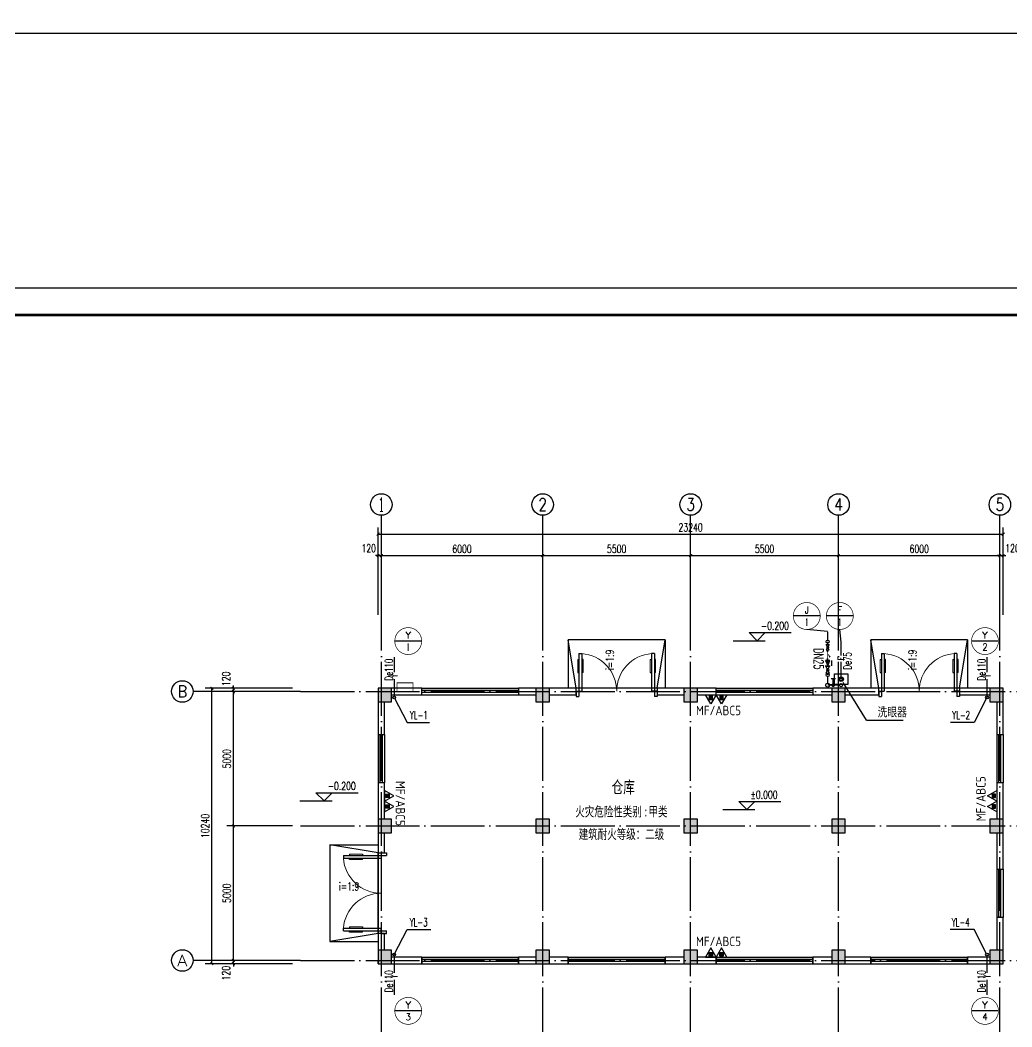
# Model space of a CAD drawing. Extents: x 1885024 to 3176456, y 18406040 to 18858640.
# Drawn here: x 2434848 to 2471724, y 18676413 to 18713838 of the extents above; entities that cross this region are included whole.
import ezdxf
from ezdxf.enums import TextEntityAlignment as Align

# ---------------------------------------------------------------- set-up
doc = ezdxf.new("R2010")
doc.units = 0
doc.header["$LTSCALE"] = 1000
doc.header["$MEASUREMENT"] = 0
doc.linetypes.add('DOTE', pattern=[2.42, 2, -0.2, 0.02, -0.2])
doc.layers.get('Defpoints').update_dxf_attribs({"color": 250})
for name, color, linetype in [('AXIS_TEXT', 7, 'Continuous'), ('AXIS_外部', 171, 'Continuous'), ('COLUMN', 2, 'Continuous'), ('DIM_ELEV', 145, 'Continuous'), ('DIM_SYMB', 165, 'Continuous'), ('DIM_消防', 3, 'Continuous'), ('DIM_雨水', 3, 'Continuous'), ('DOTE', 8, 'DOTE'), ('EQUIP_消防', 7, 'Continuous'), ('GROUND', 150, 'Continuous'), ('PIPE-废水', 31, 'Continuous'), ('PIPE-雨水', 4, 'Continuous'), ('PUB_HATCH', 8, 'Continuous'), ('PUB_TEXT', 7, 'Continuous'), ('TEXT_废水', 7, 'Continuous'), ('TEXT_消防', 7, 'Continuous'), ('TEXT_雨水', 7, 'Continuous'), ('TK', 4, 'Continuous'), ('TWT_TEXT', 7, 'Continuous'), ('VPIPE-雨水', 4, 'Continuous'), ('WALL', 9, 'Continuous'), ('WINDOW', 140, 'Continuous'), ('新鲜水', 3, 'Continuous'), ('水-平面-管道-给水', 3, 'Continuous'), ('水-设备-阀门-给水', 7, 'Continuous'), ('水-设备-附件-给水', 7, 'Continuous')]:
    doc.layers.add(name, color=color, linetype=linetype)
doc.styles.add('_TCH_AXIS', font='COMPLEX', dxfattribs={"bigfont": 'GBCBIG'})
doc.styles.add('_TCH_DIM', font='SIMPLEX', dxfattribs={"bigfont": 'GBCBIG'})
doc.styles.add('_TCH_DIM_T3', font='SIMPLEX', dxfattribs={"width": 0.705882, "bigfont": 'GBCBIG'})
doc.styles.add('_TWT_CIRCLE', font='COMPLEX', dxfattribs={"width": 1.1, "height": 3, "bigfont": 'HZTXT'})
doc.styles.add('_TWT_PIPEDN', font='SIMPLEX', dxfattribs={"width": 0.8, "height": 3, "bigfont": 'HZTXT'})
doc.styles.add('_TWT_PIPETEXT', font='COMPLEX', dxfattribs={"width": 0.8, "height": 2.5, "bigfont": 'HZTXT'})
doc.styles.add('_TWT_SERIAL', font='COMPLEX', dxfattribs={"width": 0.8, "height": 3, "bigfont": 'HZTXT'})
doc.styles.add('COMPLEX', font='COMPLEX')
doc.styles.add('HT', font='simhei.ttf', dxfattribs={"width": 0.7})
doc.styles.get("Standard").update_dxf_attribs({"font": 'gbenor.shx', "bigfont": 'gbcbig.shx'})
doc.dimstyles.new('_TCH_ARCH&&100', dxfattribs={"dimtxt": 297.5, "dimasz": 100, "dimexe": 250, "dimexo": 300, "dimgap": 100, "dimtad": 1, "dimdec": 0, "dimzin": 0, "dimdsep": 46, "dimtxsty": '_TCH_DIM_T3', "dimblk": 'ARCHTICK', "dimcen": 0.09, "dimclrt": 7, "dimazin": 2, "dimtfac": 1, "dimtdec": 0, "dimtix": 1, "dimtmove": 2, "dimatfit": 3, "dimfxl": 0, "dimtolj": 1, "dimtzin": 0, "dimarcsym": 0})

# ---------------------------------------------------------------- blocks, each defined once
blk = doc.blocks.new('$TwtSys$00000546')
h = blk.add_hatch()
h.set_pattern_fill('ANSI31', color=256, scale=200, style=0)
h.set_pattern_definition([(45, (-38543.802, -6670.83), (-17.67767, 17.67767), [])])
h.paths.add_polyline_path([(-65, 174), (65, 174), (65, 44), (-65, 44)])
for points in [[(0, 344), (-198, 0), (198, 0)], [(-65, 174), (65, 174), (65, 44), (-65, 44)]]:
    blk.add_lwpolyline(points, close=True)
blk = doc.blocks.new('WAT040')
for p, q in [((-1.19, 3.3), (1.15, 3.3)), ((0, 0.99), (0, 3.3))]:
    blk.add_line(p, q)
at = {"const_width": 1}
blk.add_lwpolyline([(-0.5, 0, 1), (0.5, 0, 1)], format="xyb", close=True, dxfattribs=at)
blk = doc.blocks.new('VALVELIB$SYSLIB$00000055')
for p, q in [((0, 0), (0, 0)), ((139, 126), (139, -126)), ((-138, -203), (146, -203))]:
    blk.add_line(p, q)
blk.add_lwpolyline([(-139, 0, 244, 0, 0), (139, 0, 0, 0, 0)], format="xyseb")
blk.add_lwpolyline([(-139, 122), (139, 0), (-139, -122)], close=True)
blk.add_solid([(56, -203), (56, -173), (146, -203)])
blk = doc.blocks.new('OTHERATTLIB$SYSLIB$00000011')
at = {"color": 0}
for p, q in [((-175, 32), (-175, -32)), ((175, 32), (175, -32)), ((96, -77), (50, -123))]:
    blk.add_line(p, q, dxfattribs=at)
at = {"color": 0, "const_width": 35}
for points in [[(-175, 0), (175, 0)], [(-52, 0), (73, -100)]]:
    blk.add_lwpolyline(points, dxfattribs=at)
blk = doc.blocks.new('VALVELIB$SYSLIB$00000002')
at = {"color": 0}
blk.add_line((0, 0), (0, 0), dxfattribs=at)
for points in [[(-125, 72), (-125, -72), (125, 72), (125, -72), (-125, 72)], [(0, 60), (0, -64)]]:
    blk.add_lwpolyline(points, dxfattribs=at)
blk = doc.blocks.new('GeYuanFrame_33772725', base_point=(20.09, 4.53))
at = {"layer": 'TK'}
blk.add_lwpolyline([(20.09, 4.53), (20.09, 598.53), (861.09, 598.53), (861.09, 4.53)], close=True, dxfattribs=at)
blk = doc.blocks.new('GeYuanFrame_43182417', base_point=(18.76, 4.34))
at = {"layer": 'TK'}
blk.add_line((43.76, 414.34), (602.76, 414.34), dxfattribs=at)
blk.add_lwpolyline([(18.76, 424.34), (612.76, 424.34), (612.76, 4.34), (18.76, 4.34), (18.76, 424.34)], dxfattribs=at)
at = {"layer": 'TK', "const_width": 1}
blk.add_lwpolyline([(602.76, 414.34), (43.76, 414.34), (43.76, 14.34), (602.76, 14.34)], close=True, dxfattribs=at)
blk = doc.blocks.new('_ArchTick')
at = {"color": 0, "linetype": 'ByBlock', "const_width": 0.4}
blk.add_lwpolyline([(-0.5, -0.5), (0.5, 0.5)], dxfattribs=at)
blk = doc.blocks.new('*D101')
at = {"layer": 'AXIS_外部', "color": 0, "lineweight": -2}
for p, q in [((2444979, 18678881), (2442529, 18678881)), ((2442779, 18678881), (2442779, 18678981)), ((2442779, 18678761), (2442779, 18678881)), ((2444979, 18678761), (2442529, 18678761)), ((2442779, 18678761), (2442779, 18678661))]:
    blk.add_line(p, q, dxfattribs=at)
at = {"layer": 'Defpoints', "color": 0}
for p in [(2442779, 18678881), (2445279, 18678881), (2445279, 18678761)]:
    blk.add_point(p, dxfattribs=at)
at = {"layer": 'AXIS_外部', "color": 0, "lineweight": -2, "xscale": 100, "yscale": 100, "zscale": 100}
for p, rotation in [((2442779, 18678881), 270), ((2442779, 18678761), 90)]:
    blk.add_blockref('_ArchTick', p, dxfattribs=dict(at, rotation=rotation))
at = {"layer": 'AXIS_外部', "color": 7, "insert": (2442504, 18678411), "char_height": 297.5, "attachment_point": 5, "rotation": 90, "style": '_TCH_DIM_T3'}
blk.add_mtext('\\A1;120', dxfattribs=at)
blk = doc.blocks.new('*D102')
at = {"layer": 'AXIS_外部', "color": 0, "lineweight": -2}
for p, q in [((2444979, 18683881), (2442529, 18683881)), ((2442779, 18678881), (2442779, 18683881)), ((2444979, 18678881), (2442529, 18678881))]:
    blk.add_line(p, q, dxfattribs=at)
at = {"layer": 'Defpoints', "color": 0}
for p in [(2442779, 18683881), (2445279, 18683881), (2445279, 18678881)]:
    blk.add_point(p, dxfattribs=at)
at = {"layer": 'AXIS_外部', "color": 0, "lineweight": -2, "xscale": 100, "yscale": 100, "zscale": 100}
for p, rotation in [((2442779, 18683881), 90), ((2442779, 18678881), 270)]:
    blk.add_blockref('_ArchTick', p, dxfattribs=dict(at, rotation=rotation))
at = {"layer": 'AXIS_外部', "color": 7, "insert": (2442531, 18681381), "char_height": 297.5, "attachment_point": 5, "rotation": 90, "style": '_TCH_DIM_T3'}
blk.add_mtext('\\A1;5000', dxfattribs=at)
blk = doc.blocks.new('*D103')
at = {"layer": 'AXIS_外部', "color": 0, "lineweight": -2}
for p, q in [((2444979, 18688881), (2442529, 18688881)), ((2442779, 18683881), (2442779, 18688881)), ((2444979, 18683881), (2442529, 18683881))]:
    blk.add_line(p, q, dxfattribs=at)
at = {"layer": 'Defpoints', "color": 0}
for p in [(2442779, 18688881), (2445279, 18688881), (2445279, 18683881)]:
    blk.add_point(p, dxfattribs=at)
at = {"layer": 'AXIS_外部', "color": 0, "lineweight": -2, "xscale": 100, "yscale": 100, "zscale": 100}
for p, rotation in [((2442779, 18688881), 90), ((2442779, 18683881), 270)]:
    blk.add_blockref('_ArchTick', p, dxfattribs=dict(at, rotation=rotation))
at = {"layer": 'AXIS_外部', "color": 7, "insert": (2442531, 18686381), "char_height": 297.5, "attachment_point": 5, "rotation": 90, "style": '_TCH_DIM_T3'}
blk.add_mtext('\\A1;5000', dxfattribs=at)
blk = doc.blocks.new('*D104')
at = {"layer": 'AXIS_外部', "color": 0, "lineweight": -2}
for p, q in [((2444979, 18689001), (2442529, 18689001)), ((2444979, 18688881), (2442529, 18688881)), ((2442779, 18689001), (2442779, 18689101)), ((2442779, 18688881), (2442779, 18689001)), ((2442779, 18688881), (2442779, 18688781))]:
    blk.add_line(p, q, dxfattribs=at)
at = {"layer": 'Defpoints', "color": 0}
for p in [(2442779, 18689001), (2445279, 18689001), (2445279, 18688881)]:
    blk.add_point(p, dxfattribs=at)
at = {"layer": 'AXIS_外部', "color": 0, "lineweight": -2, "xscale": 100, "yscale": 100, "zscale": 100}
for p, rotation in [((2442779, 18689001), 270), ((2442779, 18688881), 90)]:
    blk.add_blockref('_ArchTick', p, dxfattribs=dict(at, rotation=rotation))
at = {"layer": 'AXIS_外部', "color": 7, "insert": (2442504, 18689351), "char_height": 297.5, "attachment_point": 5, "rotation": 90, "style": '_TCH_DIM_T3'}
blk.add_mtext('\\A1;120', dxfattribs=at)
blk = doc.blocks.new('*D105')
at = {"layer": 'AXIS_外部', "color": 0, "lineweight": -2}
for p, q in [((2444979, 18689001), (2441729, 18689001)), ((2441979, 18678761), (2441979, 18689001)), ((2444979, 18678761), (2441729, 18678761))]:
    blk.add_line(p, q, dxfattribs=at)
at = {"layer": 'Defpoints', "color": 0}
for p in [(2441979, 18689001), (2445279, 18689001), (2445279, 18678761)]:
    blk.add_point(p, dxfattribs=at)
at = {"layer": 'AXIS_外部', "color": 0, "lineweight": -2, "xscale": 100, "yscale": 100, "zscale": 100}
for p, rotation in [((2441979, 18689001), 90), ((2441979, 18678761), 270)]:
    blk.add_blockref('_ArchTick', p, dxfattribs=dict(at, rotation=rotation))
at = {"layer": 'AXIS_外部', "color": 7, "insert": (2441731, 18683881), "char_height": 297.5, "attachment_point": 5, "rotation": 90, "style": '_TCH_DIM_T3'}
blk.add_mtext('\\A1;10240', dxfattribs=at)
blk = doc.blocks.new('*D113')
at = {"layer": 'AXIS_外部', "color": 0, "lineweight": -2}
for p, q in [((2448159, 18691731), (2448159, 18694181)), ((2448279, 18691731), (2448279, 18694181)), ((2448159, 18693931), (2448059, 18693931)), ((2448159, 18693931), (2448279, 18693931)), ((2448279, 18693931), (2448379, 18693931))]:
    blk.add_line(p, q, dxfattribs=at)
at = {"layer": 'Defpoints', "color": 0}
for p in [(2448279, 18693931), (2448159, 18691431), (2448279, 18691431)]:
    blk.add_point(p, dxfattribs=at)
at = {"layer": 'AXIS_外部', "color": 0, "lineweight": -2, "xscale": 100, "yscale": 100, "zscale": 100}
blk.add_blockref('_ArchTick', (2448159, 18693931), dxfattribs=at)
at = {"layer": 'AXIS_外部', "color": 0, "lineweight": -2, "xscale": 100, "yscale": 100, "zscale": 100, "rotation": 180}
blk.add_blockref('_ArchTick', (2448279, 18693931), dxfattribs=at)
at = {"layer": 'AXIS_外部', "color": 7, "insert": (2447809, 18694206), "char_height": 297.5, "attachment_point": 5, "style": '_TCH_DIM_T3'}
blk.add_mtext('\\A1;120', dxfattribs=at)
blk = doc.blocks.new('*D114')
at = {"layer": 'AXIS_外部', "color": 0, "lineweight": -2}
for p, q in [((2448279, 18691731), (2448279, 18694181)), ((2454279, 18691731), (2454279, 18694181)), ((2448279, 18693931), (2454279, 18693931))]:
    blk.add_line(p, q, dxfattribs=at)
at = {"layer": 'Defpoints', "color": 0}
for p in [(2454279, 18693931), (2448279, 18691431), (2454279, 18691431)]:
    blk.add_point(p, dxfattribs=at)
at = {"layer": 'AXIS_外部', "color": 0, "lineweight": -2, "xscale": 100, "yscale": 100, "zscale": 100, "rotation": 180}
blk.add_blockref('_ArchTick', (2448279, 18693931), dxfattribs=at)
at = {"layer": 'AXIS_外部', "color": 0, "lineweight": -2, "xscale": 100, "yscale": 100, "zscale": 100}
blk.add_blockref('_ArchTick', (2454279, 18693931), dxfattribs=at)
at = {"layer": 'AXIS_外部', "color": 7, "insert": (2451279, 18694180), "char_height": 297.5, "attachment_point": 5, "style": '_TCH_DIM_T3'}
blk.add_mtext('\\A1;6000', dxfattribs=at)
blk = doc.blocks.new('*D115')
at = {"layer": 'AXIS_外部', "color": 0, "lineweight": -2}
for p, q in [((2454279, 18691731), (2454279, 18694181)), ((2459779, 18691731), (2459779, 18694181)), ((2454279, 18693931), (2459779, 18693931))]:
    blk.add_line(p, q, dxfattribs=at)
at = {"layer": 'Defpoints', "color": 0}
for p in [(2459779, 18693931), (2454279, 18691431), (2459779, 18691431)]:
    blk.add_point(p, dxfattribs=at)
at = {"layer": 'AXIS_外部', "color": 0, "lineweight": -2, "xscale": 100, "yscale": 100, "zscale": 100, "rotation": 180}
blk.add_blockref('_ArchTick', (2454279, 18693931), dxfattribs=at)
at = {"layer": 'AXIS_外部', "color": 0, "lineweight": -2, "xscale": 100, "yscale": 100, "zscale": 100}
blk.add_blockref('_ArchTick', (2459779, 18693931), dxfattribs=at)
at = {"layer": 'AXIS_外部', "color": 7, "insert": (2457029, 18694180), "char_height": 297.5, "attachment_point": 5, "style": '_TCH_DIM_T3'}
blk.add_mtext('\\A1;5500', dxfattribs=at)
blk = doc.blocks.new('*D116')
at = {"layer": 'AXIS_外部', "color": 0, "lineweight": -2}
for p, q in [((2459779, 18691731), (2459779, 18694181)), ((2465279, 18691731), (2465279, 18694181)), ((2459779, 18693931), (2465279, 18693931))]:
    blk.add_line(p, q, dxfattribs=at)
at = {"layer": 'Defpoints', "color": 0}
for p in [(2465279, 18693931), (2459779, 18691431), (2465279, 18691431)]:
    blk.add_point(p, dxfattribs=at)
at = {"layer": 'AXIS_外部', "color": 0, "lineweight": -2, "xscale": 100, "yscale": 100, "zscale": 100, "rotation": 180}
blk.add_blockref('_ArchTick', (2459779, 18693931), dxfattribs=at)
at = {"layer": 'AXIS_外部', "color": 0, "lineweight": -2, "xscale": 100, "yscale": 100, "zscale": 100}
blk.add_blockref('_ArchTick', (2465279, 18693931), dxfattribs=at)
at = {"layer": 'AXIS_外部', "color": 7, "insert": (2462529, 18694180), "char_height": 297.5, "attachment_point": 5, "style": '_TCH_DIM_T3'}
blk.add_mtext('\\A1;5500', dxfattribs=at)
blk = doc.blocks.new('*D117')
at = {"layer": 'AXIS_外部', "color": 0, "lineweight": -2}
for p, q in [((2465279, 18691731), (2465279, 18694181)), ((2471279, 18691731), (2471279, 18694181)), ((2465279, 18693931), (2471279, 18693931))]:
    blk.add_line(p, q, dxfattribs=at)
at = {"layer": 'Defpoints', "color": 0}
for p in [(2471279, 18693931), (2465279, 18691431), (2471279, 18691431)]:
    blk.add_point(p, dxfattribs=at)
at = {"layer": 'AXIS_外部', "color": 0, "lineweight": -2, "xscale": 100, "yscale": 100, "zscale": 100, "rotation": 180}
blk.add_blockref('_ArchTick', (2465279, 18693931), dxfattribs=at)
at = {"layer": 'AXIS_外部', "color": 0, "lineweight": -2, "xscale": 100, "yscale": 100, "zscale": 100}
blk.add_blockref('_ArchTick', (2471279, 18693931), dxfattribs=at)
at = {"layer": 'AXIS_外部', "color": 7, "insert": (2468279, 18694180), "char_height": 297.5, "attachment_point": 5, "style": '_TCH_DIM_T3'}
blk.add_mtext('\\A1;6000', dxfattribs=at)
blk = doc.blocks.new('*D118')
at = {"layer": 'AXIS_外部', "color": 0, "lineweight": -2}
for p, q in [((2471279, 18691731), (2471279, 18694181)), ((2471399, 18691731), (2471399, 18694181)), ((2471279, 18693931), (2471179, 18693931)), ((2471279, 18693931), (2471399, 18693931)), ((2471399, 18693931), (2471499, 18693931))]:
    blk.add_line(p, q, dxfattribs=at)
at = {"layer": 'Defpoints', "color": 0}
for p in [(2471399, 18693931), (2471279, 18691431), (2471399, 18691431)]:
    blk.add_point(p, dxfattribs=at)
at = {"layer": 'AXIS_外部', "color": 0, "lineweight": -2, "xscale": 100, "yscale": 100, "zscale": 100}
blk.add_blockref('_ArchTick', (2471279, 18693931), dxfattribs=at)
at = {"layer": 'AXIS_外部', "color": 0, "lineweight": -2, "xscale": 100, "yscale": 100, "zscale": 100, "rotation": 180}
blk.add_blockref('_ArchTick', (2471399, 18693931), dxfattribs=at)
at = {"layer": 'AXIS_外部', "color": 7, "insert": (2471749, 18694206), "char_height": 297.5, "attachment_point": 5, "style": '_TCH_DIM_T3'}
blk.add_mtext('\\A1;120', dxfattribs=at)
blk = doc.blocks.new('*D119')
at = {"layer": 'AXIS_外部', "color": 0, "lineweight": -2}
for p, q in [((2448159, 18691731), (2448159, 18694981)), ((2471399, 18691731), (2471399, 18694981)), ((2448159, 18694731), (2471399, 18694731))]:
    blk.add_line(p, q, dxfattribs=at)
at = {"layer": 'Defpoints', "color": 0}
for p in [(2471399, 18694731), (2448159, 18691431), (2471399, 18691431)]:
    blk.add_point(p, dxfattribs=at)
at = {"layer": 'AXIS_外部', "color": 0, "lineweight": -2, "xscale": 100, "yscale": 100, "zscale": 100, "rotation": 180}
blk.add_blockref('_ArchTick', (2448159, 18694731), dxfattribs=at)
at = {"layer": 'AXIS_外部', "color": 0, "lineweight": -2, "xscale": 100, "yscale": 100, "zscale": 100}
blk.add_blockref('_ArchTick', (2471399, 18694731), dxfattribs=at)
at = {"layer": 'AXIS_外部', "color": 7, "insert": (2459779, 18694980), "char_height": 297.5, "attachment_point": 5, "style": '_TCH_DIM_T3'}
blk.add_mtext('\\A1;23240', dxfattribs=at)
blk = doc.blocks.new('$WINLIB2D$00000001')
for p, q in [((-0.5, 0.5), (0.5, 0.5)), ((-0.5, 0.5), (-0.5, -0.5)), ((0.5, -0.5), (0.5, 0.5)), ((0.5, 0.167), (-0.5, 0.167)), ((0.5, -0.167), (-0.5, -0.167)), ((-0.5, -0.5), (0.5, -0.5))]:
    blk.add_line(p, q)
blk = doc.blocks.new('$DorLib2D$00000011')
at = {"lineweight": 13}
for p, q in [((-0.483, 0.396), (-0.483, 0.235)), ((-0.417, 0.396), (-0.417, 0.235)), ((0.417, 0.396), (0.417, 0.235)), ((0.483, 0.396), (0.483, 0.235))]:
    blk.add_line(p, q, dxfattribs=at)
for p, q in [((-0.483, 0.396), (-0.467, 0.396)), ((-0.467, 0.471), (-0.467, -0.062)), ((-0.467, 0.471), (-0.433, 0.471)), ((-0.433, 0.471), (-0.433, 0.004)), ((-0.417, 0.396), (-0.433, 0.396)), ((0.417, 0.396), (0.433, 0.396)), ((0.433, 0.471), (0.433, 0.004)), ((0.467, 0.471), (0.433, 0.471)), ((0.467, 0.471), (0.467, -0.062)), ((0.483, 0.396), (0.467, 0.396)), ((-0.483, 0.235), (-0.467, 0.235)), ((-0.417, 0.235), (-0.433, 0.235)), ((0.417, 0.235), (0.433, 0.235)), ((0.483, 0.235), (0.467, 0.235)), ((-0.5, 0.004), (-0.433, 0.004)), ((-0.5, 0.004), (-0.5, -0.062)), ((0.5, 0.004), (0.433, 0.004)), ((0.5, 0.004), (0.5, -0.062)), ((-0.5, -0.062), (-0.467, -0.062)), ((0.5, -0.062), (0.467, -0.062))]:
    blk.add_line(p, q)
for centre, start, end in [((-0.467, 0.004), 0, 85.904), ((0.467, 0.004), 94.096, 180)]:
    blk.add_arc(centre, 0.467, start, end, dxfattribs=at)
blk = doc.blocks.new('_AXISO')
blk.add_circle((0, 0), 0.5)
at = {"layer": 'AXIS_TEXT', "style": 'COMPLEX', "width": 1.041667}
blk.add_attdef('A', text='', height=0.56, dxfattribs=at).set_placement((-0.25, -0.28), (0.25, -0.28), align=Align.FIT)
blk = doc.blocks.new('_FZH')
blk.add_lwpolyline([(-0.5, -0.5), (0.5, -0.5), (0.5, 0.5), (-0.5, 0.5)], close=True)
at = {"layer": 'PUB_HATCH'}
blk.add_solid([(-0.5, -0.5), (0.5, -0.5), (-0.5, 0.5), (0.5, 0.5)], dxfattribs=at)

msp = doc.modelspace()

# ---------------------------------------------------------------- linework, layer by layer
at = {"color": 3}
for p, q in [((2464874.5, 18691106.9), (2464098.2, 18691187.5)), ((2465374.8, 18690715.2), (2465326.3, 18691187.5)), ((2466319.5, 18687819.2), (2465448.2, 18689214.9)), ((2466319.5, 18687819.2), (2467680.1, 18687819.2))]:
    msp.add_line(p, q, dxfattribs=at)
msp.add_lwpolyline([(2465124.8, 18689538.8), (2465624.8, 18689538.8), (2465624.8, 18689138.8), (2465124.8, 18689138.8)], close=True, dxfattribs=at)
at = {"const_width": 30}
msp.add_lwpolyline([(2448659.3, 18688881.2), (2448859.3, 18688881.2), (2448859.3, 18689201.2), (2449459.3, 18689201.2), (2449459.3, 18688881.2), (2449659.3, 18688881.2)], dxfattribs=at)
at = {"color": 3}
for radius in [85.4, 59.1]:
    msp.add_circle((2465374.8, 18689338.8), radius, dxfattribs=at)
at = {"color": 2}
for centre, radius in [((2464874.8, 18689116.4), 70.9), ((2465369.6, 18689116.4), 59.1)]:
    msp.add_circle(centre, radius, dxfattribs=at)
at = {"layer": 'AXIS_外部'}
for p, q in [((2448279.3, 18691431.2), (2448279.3, 18695431.2)), ((2454279.3, 18691431.2), (2454279.3, 18695431.2)), ((2459779.3, 18691431.2), (2459779.3, 18695431.2)), ((2465279.3, 18691431.2), (2465279.3, 18695431.2)), ((2471279.3, 18691431.2), (2471279.3, 18695431.2)), ((2445279.3, 18688881.2), (2441279.3, 18688881.2)), ((2445279.3, 18678881.2), (2441279.3, 18678881.2))]:
    msp.add_line(p, q, dxfattribs=at)
at = {"layer": 'DIM_ELEV'}
for p, q in [((2461355.8, 18690769.6), (2462555.8, 18690769.6)), ((2462255.8, 18690769.6), (2461955.8, 18691069.6)), ((2461955.8, 18691069.6), (2463520.8, 18691069.6)), ((2462255.8, 18690769.6), (2462555.8, 18691069.6)), ((2445249.5, 18684814), (2446449.5, 18684814)), ((2446149.5, 18684814), (2445849.5, 18685114)), ((2445849.5, 18685114), (2447414.5, 18685114)), ((2446149.5, 18684814), (2446449.5, 18685114)), ((2461870.9, 18684488.8), (2461570.9, 18684788.8)), ((2461570.9, 18684788.8), (2463135.9, 18684788.8)), ((2461870.9, 18684488.8), (2462170.9, 18684788.8)), ((2460970.9, 18684488.8), (2462170.9, 18684488.8))]:
    msp.add_line(p, q, dxfattribs=at)
at = {"layer": 'DIM_SYMB'}
for points in [[(2457029.3, 18689338.4, 0, 0, 0), (2457029.3, 18690501.2, 80, 0, 0), (2457029.3, 18690801.2, 0, 0, 0)], [(2468279.3, 18689338.4, 0, 0, 0), (2468279.3, 18690501.2, 80, 0, 0), (2468279.3, 18690801.2, 0, 0, 0)], [(2447822.1, 18681381.2, 0, 0, 0), (2446659.3, 18681381.2, 80, 0, 0), (2446359.3, 18681381.2, 0, 0, 0)]]:
    msp.add_lwpolyline(points, format="xyseb", dxfattribs=at)
at = {"layer": 'DIM_消防'}
for p, q in [((2464598.2, 18691687.5), (2463598.2, 18691687.5)), ((2465826.3, 18691687.5), (2464826.3, 18691687.5)), ((2449778.9, 18690754.5), (2448778.9, 18690754.5)), ((2471224.4, 18690754.5), (2470224.4, 18690754.5)), ((2449778.9, 18677007.9), (2448778.9, 18677007.9)), ((2471224.4, 18677007.9), (2470224.4, 18677007.9))]:
    msp.add_line(p, q, dxfattribs=at)
at = {"layer": 'DIM_消防', "const_width": 25}
for points in [[(2464598.2, 18691687.5, 1), (2463598.2, 18691687.5, 1)], [(2465826.3, 18691687.5, 1), (2464826.3, 18691687.5, 1)], [(2449778.9, 18690754.5, 1), (2448778.9, 18690754.5, 1)], [(2471224.4, 18690754.5, 1), (2470224.4, 18690754.5, 1)], [(2449778.9, 18677007.9, 1), (2448778.9, 18677007.9, 1)], [(2471224.4, 18677007.9, 1), (2470224.4, 18677007.9, 1)]]:
    msp.add_lwpolyline(points, format="xyb", close=True, dxfattribs=at)
at = {"layer": 'DIM_雨水'}
for p, q in [((2448759.3, 18688661.2), (2449235.4, 18687732.6)), ((2470799.3, 18688661.2), (2470323.2, 18687732.6)), ((2449235.4, 18687732.6), (2450074, 18687732.6)), ((2470323.2, 18687732.6), (2469443.6, 18687732.6)), ((2448759.3, 18679101.2), (2449235.4, 18680029.8)), ((2449235.4, 18680029.8), (2450115, 18680029.8)), ((2470323.2, 18680029.8), (2469427, 18680029.8)), ((2470799.3, 18679101.2), (2470323.2, 18680029.8))]:
    msp.add_line(p, q, dxfattribs=at)
at = {"layer": 'DOTE'}
for p, q in [((2448279.3, 18675881.2), (2448279.3, 18691881.2)), ((2454279.3, 18675881.2), (2454279.3, 18691881.2)), ((2459779.3, 18675881.2), (2459779.3, 18691881.2)), ((2465279.3, 18675881.2), (2465279.3, 18691881.2)), ((2471279.3, 18675881.2), (2471279.3, 18691881.2)), ((2445279.3, 18688881.2), (2474279.3, 18688881.2)), ((2445279.3, 18683881.2), (2474279.3, 18683881.2)), ((2445279.3, 18678881.2), (2474279.3, 18678881.2))]:
    msp.add_line(p, q, dxfattribs=at)
at = {"layer": 'GROUND', "color": 8}
for p, q in [((2458829.3, 18690801.2), (2455229.3, 18690801.2)), ((2455229.3, 18690801.2), (2455229.3, 18689001.2)), ((2455529.3, 18689001.2), (2455229.3, 18690801.2)), ((2458529.3, 18689001.2), (2458829.3, 18690801.2)), ((2458829.3, 18690801.2), (2458829.3, 18689001.2)), ((2470079.3, 18690801.2), (2466479.3, 18690801.2)), ((2466479.3, 18690801.2), (2466479.3, 18689001.2)), ((2466779.3, 18689001.2), (2466479.3, 18690801.2)), ((2469779.3, 18689001.2), (2470079.3, 18690801.2)), ((2470079.3, 18690801.2), (2470079.3, 18689001.2)), ((2458829.3, 18689001.2), (2455229.3, 18689001.2)), ((2470079.3, 18689001.2), (2466479.3, 18689001.2)), ((2446359.3, 18683181.2), (2446359.3, 18679581.2)), ((2446359.3, 18683181.2), (2448159.3, 18683181.2)), ((2448159.3, 18682881.2), (2446359.3, 18683181.2)), ((2448159.3, 18683181.2), (2448159.3, 18679581.2)), ((2448159.3, 18679881.2), (2446359.3, 18679581.2)), ((2446359.3, 18679581.2), (2448159.3, 18679581.2))]:
    msp.add_line(p, q, dxfattribs=at)
at = {"layer": 'PIPE-废水', "linetype": 'Continuous', "const_width": 50}
for points in [[(2465374.8, 18690208.9), (2465374.8, 18690715.2)], [(2465374.8, 18689338.8), (2465374.8, 18689987)]]:
    msp.add_lwpolyline(points, dxfattribs=at)
at = {"layer": 'PIPE-雨水', "linetype": 'Continuous', "const_width": 50}
for points in [[(2448759.3, 18689589.7), (2448759.3, 18690165.3)], [(2470799.3, 18689589.7), (2470799.3, 18690165.3)], [(2448759.3, 18688711.2), (2448759.3, 18689344.9)], [(2470799.3, 18688711.2), (2470799.3, 18689344.9)], [(2448759.3, 18679051.2), (2448759.3, 18678417.5)], [(2470799.3, 18679051.2), (2470799.3, 18678417.5)], [(2448759.3, 18678172.7), (2448759.3, 18677597.1)], [(2470799.3, 18678172.7), (2470799.3, 18677597.1)]]:
    msp.add_lwpolyline(points, dxfattribs=at)
at = {"layer": 'VPIPE-雨水', "linetype": 'Continuous'}
for centre in [(2448759.3, 18688661.2), (2470799.3, 18688661.2), (2448759.3, 18679101.2), (2470799.3, 18679101.2)]:
    msp.add_circle(centre, 50, dxfattribs=at)
at = {"layer": 'WALL'}
for p, q in [((2448159.3, 18688881.2), (2448159.3, 18688881.2)), ((2448344.3, 18688881.2), (2448344.3, 18688881.2)), ((2448529.3, 18688881.2), (2448529.3, 18688881.2)), ((2449779.3, 18689001.2), (2448659.3, 18689001.2)), ((2449779.3, 18688761.2), (2449779.3, 18689001.2)), ((2454029.3, 18689001.2), (2453379.3, 18689001.2)), ((2453379.3, 18689001.2), (2453379.3, 18688761.2)), ((2455529.3, 18689001.2), (2454529.3, 18689001.2)), ((2455529.3, 18688761.2), (2455529.3, 18689001.2)), ((2459529.3, 18689001.2), (2458529.3, 18689001.2)), ((2458529.3, 18689001.2), (2458529.3, 18688761.2)), ((2460729.3, 18689001.2), (2460029.3, 18689001.2)), ((2460729.3, 18688761.2), (2460729.3, 18689001.2)), ((2465029.3, 18689001.2), (2464329.3, 18689001.2)), ((2464329.3, 18689001.2), (2464329.3, 18688761.2)), ((2466779.3, 18689001.2), (2465529.3, 18689001.2)), ((2466779.3, 18688761.2), (2466779.3, 18689001.2)), ((2470899.3, 18689001.2), (2469779.3, 18689001.2)), ((2469779.3, 18689001.2), (2469779.3, 18688761.2)), ((2471029.3, 18688881.2), (2471029.3, 18688881.2)), ((2471214.3, 18688881.2), (2471214.3, 18688881.2)), ((2471399.3, 18688881.2), (2471399.3, 18688881.2)), ((2448659.3, 18688761.2), (2449779.3, 18688761.2)), ((2453379.3, 18688761.2), (2454029.3, 18688761.2)), ((2454529.3, 18688761.2), (2455529.3, 18688761.2)), ((2458529.3, 18688761.2), (2459529.3, 18688761.2)), ((2460029.3, 18688761.2), (2460729.3, 18688761.2)), ((2464329.3, 18688761.2), (2465029.3, 18688761.2)), ((2465529.3, 18688761.2), (2466779.3, 18688761.2)), ((2469779.3, 18688761.2), (2470899.3, 18688761.2)), ((2448159.3, 18688501.2), (2448159.3, 18687281.2)), ((2448399.3, 18687281.2), (2448399.3, 18688501.2)), ((2471159.3, 18688501.2), (2471159.3, 18687281.2)), ((2471399.3, 18687281.2), (2471399.3, 18688501.2)), ((2448159.3, 18687281.2), (2448399.3, 18687281.2)), ((2471159.3, 18687281.2), (2471399.3, 18687281.2)), ((2448399.3, 18685481.2), (2448159.3, 18685481.2)), ((2448159.3, 18685481.2), (2448159.3, 18684131.2)), ((2448399.3, 18684131.2), (2448399.3, 18685481.2)), ((2471399.3, 18685481.2), (2471159.3, 18685481.2)), ((2471159.3, 18685481.2), (2471159.3, 18684131.2)), ((2471399.3, 18684131.2), (2471399.3, 18685481.2)), ((2448159.3, 18683631.2), (2448159.3, 18682881.2)), ((2448399.3, 18682881.2), (2448399.3, 18683631.2)), ((2471159.3, 18683631.2), (2471159.3, 18682281.2)), ((2471399.3, 18682281.2), (2471399.3, 18683631.2)), ((2448159.3, 18682881.2), (2448399.3, 18682881.2)), ((2471159.3, 18682281.2), (2471399.3, 18682281.2)), ((2471399.3, 18680481.2), (2471159.3, 18680481.2)), ((2471159.3, 18680481.2), (2471159.3, 18679261.2)), ((2471399.3, 18679261.2), (2471399.3, 18680481.2)), ((2448399.3, 18679881.2), (2448159.3, 18679881.2)), ((2448159.3, 18679881.2), (2448159.3, 18679261.2)), ((2448399.3, 18679261.2), (2448399.3, 18679881.2)), ((2448158.5, 18678883.7), (2448158.5, 18678881.2)), ((2448159.3, 18678761.2), (2448158.5, 18678881.2)), ((2448159.3, 18678881.2), (2448159.3, 18678881.2)), ((2448344.3, 18678881.2), (2448344.3, 18678881.2)), ((2448529.3, 18678881.2), (2448529.3, 18678881.2)), ((2449779.3, 18679001.2), (2448659.3, 18679001.2)), ((2449779.3, 18678761.2), (2449779.3, 18679001.2)), ((2454029.3, 18679001.2), (2453379.3, 18679001.2)), ((2453379.3, 18679001.2), (2453379.3, 18678761.2)), ((2455229.3, 18679001.2), (2454529.3, 18679001.2)), ((2455229.3, 18678761.2), (2455229.3, 18679001.2)), ((2459529.3, 18679001.2), (2458829.3, 18679001.2)), ((2458829.3, 18679001.2), (2458829.3, 18678761.2)), ((2460729.3, 18679001.2), (2460029.3, 18679001.2)), ((2460729.3, 18678761.2), (2460729.3, 18679001.2)), ((2465029.3, 18679001.2), (2464329.3, 18679001.2)), ((2464329.3, 18679001.2), (2464329.3, 18678761.2)), ((2466479.3, 18679001.2), (2465529.3, 18679001.2)), ((2466479.3, 18678761.2), (2466479.3, 18679001.2)), ((2470899.3, 18679001.2), (2470079.3, 18679001.2)), ((2470079.3, 18679001.2), (2470079.3, 18678761.2)), ((2471029.3, 18678881.2), (2471029.3, 18678881.2)), ((2471214.3, 18678881.2), (2471214.3, 18678881.2)), ((2471399.3, 18678761.2), (2471399.8, 18678881.2)), ((2471399.3, 18678881.2), (2471399.3, 18678881.2)), ((2471399.8, 18678881.2), (2471399.8, 18678882.8)), ((2448659.3, 18678761.2), (2449779.3, 18678761.2)), ((2453379.3, 18678761.2), (2454029.3, 18678761.2)), ((2454529.3, 18678761.2), (2455229.3, 18678761.2)), ((2458829.3, 18678761.2), (2459529.3, 18678761.2)), ((2460029.3, 18678761.2), (2460729.3, 18678761.2)), ((2464329.3, 18678761.2), (2465029.3, 18678761.2)), ((2465529.3, 18678761.2), (2466479.3, 18678761.2)), ((2470079.3, 18678761.2), (2470899.3, 18678761.2))]:
    msp.add_line(p, q, dxfattribs=at)
at = {"layer": 'WINDOW'}
for p, q in [((2458529.3, 18689001.2), (2455529.3, 18689001.2)), ((2469779.3, 18689001.2), (2466779.3, 18689001.2)), ((2448159.3, 18679881.2), (2448159.3, 18682881.2))]:
    msp.add_line(p, q, dxfattribs=at)
at = {"layer": '新鲜水', "const_width": 60}
msp.add_lwpolyline([(2464874.8, 18689124.2), (2465320.8, 18689124.2)], dxfattribs=at)
at = {"layer": '水-平面-管道-给水', "color": 3, "const_width": 45}
for points in [[(2464874.8, 18690792), (2464874.5, 18691106.9)], [(2464874.5, 18690631.2), (2464874.9, 18690732)], [(2464873.7, 18690378.7), (2464873.9, 18690431.2)], [(2464874.5, 18690032.1), (2464874.5, 18690098.7)], [(2464875.6, 18689816.5), (2464875.6, 18689837.4)], [(2464874.8, 18689187.3), (2464874.5, 18689439)], [(2464875.8, 18689499), (2464875.8, 18689566.5)]]:
    msp.add_lwpolyline(points, dxfattribs=at)
at = {"layer": '水-平面-管道-给水', "color": 3}
for centre in [(2464874.6, 18690732), (2464875.1, 18689499)]:
    msp.add_circle(centre, 60, dxfattribs=at)

# ---------------------------------------------------------------- block references
for name, p, xscale, yscale, zscale in [('GeYuanFrame_33772725', (2406129.3, 18713338.2), 100, 100, 100), ('GeYuanFrame_43182417', (2430829.3, 18661881.2), 100, 100, 100), ('WAT040', (2465079.8, 18689116.4), -70, 70, 70)]:
    msp.add_blockref(name, p, dxfattribs=dict(xscale=xscale, yscale=yscale, zscale=zscale))
at = {"layer": 'AXIS_外部'}
ref = msp.add_blockref('_AXISO', (2448279.3, 18695831.2), dxfattribs=dict(at, xscale=800, yscale=800, zscale=800))
ref.add_attrib('A', '1', dxfattribs={"layer": 'AXIS_TEXT', "height": 514.7, "style": '_TCH_AXIS'}).set_placement((2448169, 18695573.8), (2448389.6, 18695573.8), align=Align.FIT)
ref = msp.add_blockref('_AXISO', (2454279.3, 18695831.2), dxfattribs=dict(at, xscale=800, yscale=800, zscale=800))
ref.add_attrib('A', '2', dxfattribs={"layer": 'AXIS_TEXT', "height": 465.9, "style": '_TCH_AXIS'}).set_placement((2454124, 18695598.2), (2454434.6, 18695598.2), align=Align.FIT)
ref = msp.add_blockref('_AXISO', (2459779.3, 18695831.2), dxfattribs=dict(at, xscale=800, yscale=800, zscale=800))
ref.add_attrib('A', '3', dxfattribs={"layer": 'AXIS_TEXT', "height": 465.9, "style": '_TCH_AXIS'}).set_placement((2459624, 18695598.2), (2459934.6, 18695598.2), align=Align.FIT)
ref = msp.add_blockref('_AXISO', (2465279.3, 18695831.2), dxfattribs=dict(at, xscale=800, yscale=800, zscale=800))
ref.add_attrib('A', '4', dxfattribs={"layer": 'AXIS_TEXT', "height": 445.4, "style": '_TCH_AXIS'}).set_placement((2465109.6, 18695608.5), (2465449, 18695608.5), align=Align.FIT)
ref = msp.add_blockref('_AXISO', (2471279.3, 18695831.2), dxfattribs=dict(at, xscale=800, yscale=800, zscale=800))
ref.add_attrib('A', '5', dxfattribs={"layer": 'AXIS_TEXT', "height": 465.9, "style": '_TCH_AXIS'}).set_placement((2471124, 18695598.2), (2471434.6, 18695598.2), align=Align.FIT)
ref = msp.add_blockref('_AXISO', (2440879.3, 18688881.2), dxfattribs=dict(at, xscale=800, yscale=800, zscale=800))
ref.add_attrib('A', 'B', dxfattribs={"layer": 'AXIS_TEXT', "height": 435.3, "style": '_TCH_AXIS'}).set_placement((2440703.1, 18688663.6), (2441055.5, 18688663.6), align=Align.FIT)
ref = msp.add_blockref('_AXISO', (2440879.3, 18678881.2), dxfattribs=dict(at, xscale=800, yscale=800, zscale=800))
ref.add_attrib('A', 'A', dxfattribs={"layer": 'AXIS_TEXT', "height": 425.2, "style": '_TCH_AXIS'}).set_placement((2440697.1, 18678668.6), (2441061.5, 18678668.6), align=Align.FIT)
at = {"layer": 'COLUMN', "color": 2, "xscale": 500, "yscale": 500, "zscale": 500}
for p in [(2448409.3, 18688751.2), (2454279.3, 18688751.2), (2459779.3, 18688751.2), (2465279.3, 18688751.2), (2471149.3, 18688751.2), (2448409.3, 18683881.2), (2454279.3, 18683881.2), (2459779.3, 18683881.2), (2465279.3, 18683881.2), (2471149.3, 18683881.2), (2448409.3, 18679011.2), (2454279.3, 18679011.2), (2459779.3, 18679011.2), (2465279.3, 18679011.2), (2471149.3, 18679011.2)]:
    msp.add_blockref('_FZH', p, dxfattribs=at)
at = {"layer": 'EQUIP_消防', "xscale": -1}
for p, rotation in [((2460530.9, 18688761.2), 180), ((2460927.7, 18688761.2), 180), ((2471159.3, 18685004.6), 90), ((2471159.3, 18684607.8), 90)]:
    msp.add_blockref('$TwtSys$00000546', p, dxfattribs=dict(at, rotation=rotation))
at = {"layer": 'EQUIP_消防', "rotation": 270}
for p in [(2448399.3, 18685004.6), (2448399.3, 18684607.8)]:
    msp.add_blockref('$TwtSys$00000546', p, dxfattribs=at)
at = {"layer": 'EQUIP_消防'}
for p in [(2460530.9, 18679001.2), (2460927.7, 18679001.2)]:
    msp.add_blockref('$TwtSys$00000546', p, dxfattribs=at)
at = {"layer": 'WINDOW'}
for name, p, xscale, yscale, zscale, rotation in [('$DorLib2D$00000011', (2457029.3, 18688881.2), -3000, -3000, -3000, 180), ('$DorLib2D$00000011', (2468279.3, 18688881.2), -3000, -3000, -3000, 180), ('$WINLIB2D$00000001', (2451579.3, 18688881.2), -3600.000000003725, 240, -3600.000000003725, 180), ('$WINLIB2D$00000001', (2462529.3, 18688881.2), -3600.000000003725, 240, -3600.000000003725, 180), ('$WINLIB2D$00000001', (2448279.3, 18686381.2), -1800, 240, -1800, 90), ('$WINLIB2D$00000001', (2471279.3, 18686381.2), -1800, 240, -1800, 90), ('$DorLib2D$00000011', (2448279.3, 18681381.2), 3000, 3000, 3000, 90), ('$WINLIB2D$00000001', (2471279.3, 18681381.2), -1800, 240, -1800, 90), ('$WINLIB2D$00000001', (2451579.3, 18678881.2), -3600.000000003725, -240, -3600.000000003725, 180), ('$WINLIB2D$00000001', (2457029.3, 18678881.2), -3600.000000003725, -240, -3600.000000003725, 180), ('$WINLIB2D$00000001', (2462529.3, 18678881.2), -3600.000000003725, -240, -3600.000000003725, 180), ('$WINLIB2D$00000001', (2468279.3, 18678881.2), -3600.000000003725, -240, -3600.000000003725, 180)]:
    msp.add_blockref(name, p, dxfattribs=dict(at, xscale=xscale, yscale=yscale, zscale=zscale, rotation=rotation))
at = {"layer": '水-设备-阀门-给水'}
for name, p, xscale, yscale, rotation in [('VALVELIB$SYSLIB$00000002', (2464875, 18690531.2), 0.8, 0.8, 90.01157794756598), ('VALVELIB$SYSLIB$00000055', (2464875.5, 18689934.8), -0.7, 0.7, 90.0451727786018)]:
    msp.add_blockref(name, p, dxfattribs=dict(at, xscale=xscale, yscale=yscale, rotation=rotation))
at = {"layer": '水-设备-阀门-给水', "rotation": 90.04517277860178}
msp.add_blockref('VALVELIB$SYSLIB$00000002', (2464875.7, 18689691.5), dxfattribs=at)
at = {"layer": '水-设备-附件-给水', "xscale": -0.8, "yscale": 0.8, "rotation": 90.02124972996556}
msp.add_blockref('OTHERATTLIB$SYSLIB$00000011', (2464873.8, 18690238.7), dxfattribs=at)

# ---------------------------------------------------------------- texts
at = {"layer": 'DIM_消防', "color": 7, "style": '_TWT_CIRCLE', "width": 1.238095}
for s, height, p, p2 in [('J', 265.3, (2464028.7, 18691779.4), (2464167.6, 18691779.4)), ('F', 260.5, (2465237.6, 18691780.1), (2465415, 18691780.1)), ('1', 270.8, (2464062.7, 18691325.5), (2464133.6, 18691325.5)), ('1', 270.8, (2465290.9, 18691325.5), (2465361.8, 18691325.5)), ('Y', 254.9, (2449172.1, 18690848), (2449385.7, 18690848)), ('Y', 254.9, (2470617.6, 18690848), (2470831.2, 18690848)), ('1', 270.8, (2449243.5, 18690392.5), (2449314.4, 18690392.5)), ('2', 258.7, (2470629.5, 18690402.9), (2470819.2, 18690402.9)), ('Y', 254.9, (2449172.1, 18677101.3), (2449385.7, 18677101.3)), ('Y', 254.9, (2470617.6, 18677101.3), (2470831.2, 18677101.3)), ('3', 258.7, (2449184.1, 18676656.2), (2449373.8, 18676656.2)), ('4', 256.8, (2470623.5, 18676657.9), (2470825.3, 18676657.9))]:
    msp.add_text(s, height=height, dxfattribs=at).set_placement(p, p2, align=Align.FIT)
at = {"layer": 'PUB_TEXT'}
for s, height, style, width, p in [('-0.200', 297.5, '_TCH_DIM', 0.705882, (2462390.8, 18691174.6)), ('-0.200', 297.5, '_TCH_DIM', 0.705882, (2446284.5, 18685219)), ('仓库', 450.63, 'HT', 0.7, (2456842.7, 18685098.3)), ('%%P0.000', 297.5, '_TCH_DIM', 0.705882, (2462005.9, 18684893.8))]:
    msp.add_text(s, height=height, dxfattribs=dict(at, style=style, width=width)).set_placement(p)
at = {"layer": 'PUB_TEXT', "style": '_TCH_DIM', "width": 0.705882}
for rotation, p in [(90, (2456924.3, 18689679.8)), (90, (2468174.3, 18689679.8)), (360, (2446700.7, 18681486.2))]:
    msp.add_text('i=1:9', height=297.5, rotation=rotation, dxfattribs=at).set_placement(p)
at = {"layer": 'PUB_TEXT', "color": 6, "style": 'HT', "width": 0.7}
for s, height, p in [('火灾危险性类别', 360.51, (2455490.4, 18684236.3)), (':', 360.5, (2458031, 18684236.3)), ('甲类', 360.51, (2458212.4, 18684236.3)), ('建筑耐火等级：二级', 360.51, (2455617.8, 18683397.8))]:
    msp.add_text(s, height=height, dxfattribs=at).set_placement(p)
at = {"layer": 'TEXT_废水', "style": '_TWT_PIPETEXT', "width": 0.64}
msp.add_text('F', height=250, rotation=90, dxfattribs=at).set_placement((2465499.8, 18690037))
at = {"layer": 'TEXT_废水', "linetype": 'Continuous', "style": '_TWT_PIPEDN', "width": 0.64}
msp.add_text('De75', height=300, rotation=90, dxfattribs=at).set_placement((2465758.3, 18689693.3))
at = {"layer": 'TEXT_消防'}
for p in [(2459979.5, 18687998.8), (2459979.5, 18679413.5)]:
    msp.add_text('MF/ABC5', height=350, dxfattribs=at).set_placement(p)
for rotation, p in [(270, (2448811.6, 18685556)), (90, (2470747, 18684056.4))]:
    msp.add_text('MF/ABC5', height=350, rotation=rotation, dxfattribs=at).set_placement(p)
at = {"layer": 'TEXT_雨水', "linetype": 'Continuous', "style": '_TWT_PIPEDN', "width": 0.64}
for p in [(2448709.3, 18689284.3), (2470749.3, 18689284.3), (2448709.3, 18677700.9), (2470749.3, 18677700.9)]:
    msp.add_text('De110', height=300, rotation=90, dxfattribs=at).set_placement(p)
at = {"layer": 'TEXT_雨水', "style": '_TWT_PIPETEXT', "width": 0.64}
for p in [(2448884.3, 18689394.9), (2470924.3, 18689394.9), (2448884.3, 18678222.7), (2470924.3, 18678222.7)]:
    msp.add_text('Y', height=250, rotation=90, dxfattribs=at).set_placement(p)
at = {"layer": 'TWT_TEXT', "style": '_TWT_PIPEDN', "width": 0.64}
msp.add_text('DN25', height=350, rotation=270, dxfattribs=at).set_placement((2464365.9, 18690495))
at = {"layer": 'TWT_TEXT'}
for s, height, style, width, p in [('YL-1', 300, '_TWT_SERIAL', 0.64, (2449337.4, 18687852.6)), ('洗眼器', 350, '_TWT_PIPEDN', 0.8, (2466730.7, 18687919.6)), ('YL-2', 300, '_TWT_SERIAL', 0.64, (2469503.6, 18687852.6)), ('YL-3', 300, '_TWT_SERIAL', 0.64, (2449332.7, 18680149.8)), ('YL-4', 300, '_TWT_SERIAL', 0.64, (2469487, 18680149.8))]:
    msp.add_text(s, height=height, dxfattribs=dict(at, style=style, width=width)).set_placement(p)

# ---------------------------------------------------------------- dimensions: what is measured, and where the dimension line sits
at = {"layer": 'AXIS_外部'}
for p1, p2, distance, picture, middle in [((2448159.3, 18691431.2), (2471399.3, 18691431.2), 3300, '*D119', (2459779.3, 18694979.9)), ((2448279.3, 18691431.2), (2454279.3, 18691431.2), 2500, '*D114', (2451279.3, 18694179.9)), ((2454279.3, 18691431.2), (2459779.3, 18691431.2), 2500, '*D115', (2457029.3, 18694179.9)), ((2459779.3, 18691431.2), (2465279.3, 18691431.2), 2500, '*D116', (2462529.3, 18694179.9)), ((2465279.3, 18691431.2), (2471279.3, 18691431.2), 2500, '*D117', (2468279.3, 18694179.9)), ((2445279.3, 18678761.2), (2445279.3, 18689001.2), 3300, '*D105', (2441730.6, 18683881.2)), ((2445279.3, 18683881.2), (2445279.3, 18688881.2), 2500, '*D103', (2442530.6, 18686381.2)), ((2445279.3, 18678881.2), (2445279.3, 18683881.2), 2500, '*D102', (2442530.6, 18681381.2))]:
    dim = msp.add_aligned_dim(p1=p1, p2=p2, distance=distance, dimstyle='_TCH_ARCH&&100', dxfattribs=at)
    dim.commit()
    dim.dimension.update_dxf_attribs({"geometry": picture, "text_midpoint": middle})
for base, p1, p2, angle, picture, middle in [((2448279.3, 18693931.2), (2448159.3, 18691431.2), (2448279.3, 18691431.2), 0, '*D113', (2447809.3, 18694206.2)), ((2471399.3, 18693931.2), (2471279.3, 18691431.2), (2471399.3, 18691431.2), 0, '*D118', (2471749.3, 18694206.2)), ((2442779.3, 18689001.2), (2445279.3, 18688881.2), (2445279.3, 18689001.2), 90, '*D104', (2442504.3, 18689351.2)), ((2442779.3, 18678881.2), (2445279.3, 18678761.2), (2445279.3, 18678881.2), 90, '*D101', (2442504.3, 18678411.2))]:
    dim = msp.add_linear_dim(base=base, p1=p1, p2=p2, angle=angle, dimstyle='_TCH_ARCH&&100', dxfattribs=at)
    dim.commit()
    dim.dimension.update_dxf_attribs({"geometry": picture, "text_midpoint": middle, "dimtype": 129})

doc.saveas('drawing.dxf')
